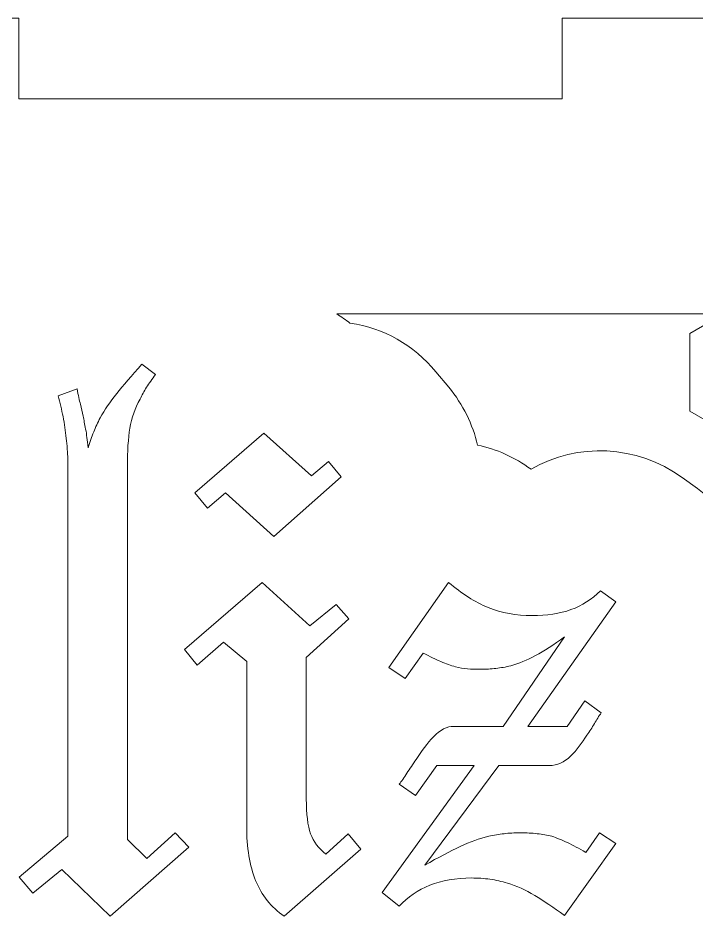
# Model space of a CAD drawing. Header units: millimetres. Extents: x -1983 to 1983, y -412 to 412.
# Drawn here: x -1939.27 to -1914.03, y 49.75 to 83.73 of the extents above; entities that cross this region are included whole.
import ezdxf

# ---------------------------------------------------------------- set-up
doc = ezdxf.new("R2010")
doc.units = ezdxf.units.MM
doc.header["$MEASUREMENT"] = 0
doc.layers.add('Camada 1', color=7, linetype='Continuous')

msp = doc.modelspace()

# ---------------------------------------------------------------- linework, layer by layer
at = {"layer": 'Camada 1', "color": 250, "lineweight": 9}
for points, knots in [([(-1919.0411, -23.2674), (-1919.0411, -23.2674), (-1898.8411, -23.2674), (-1898.8411, -23.2674), (-1898.8411, -23.2674), (-1898.8411, -23.2674), (-1898.8411, -20.2674), (-1898.8411, -20.2674), (-1898.8411, -20.2674), (-1898.8411, -20.2674), (-1878.6411, -20.2674), (-1878.6411, -20.2674), (-1878.6411, -20.2674), (-1878.6411, -20.2674), (-1878.6411, -0.0674), (-1878.6411, -0.0674), (-1878.6411, -0.0674), (-1878.6411, -0.0674), (-1875.6411, -0.0674), (-1875.6411, -0.0674), (-1875.6411, -0.0674), (-1875.6411, -0.0674), (-1875.6411, 20.1326), (-1875.6411, 20.1326), (-1875.6411, 20.1326), (-1875.6411, 20.1326), (-1878.6411, 20.1326), (-1878.6411, 20.1326), (-1878.6411, 20.1326), (-1878.6411, 20.1326), (-1878.6411, 40.3326), (-1878.6411, 40.3326), (-1878.6411, 40.3326), (-1878.6411, 40.3326), (-1875.6411, 40.3326), (-1875.6411, 40.3326), (-1875.6411, 40.3326), (-1875.6411, 40.3326), (-1875.6411, 60.5326), (-1875.6411, 60.5326), (-1875.6411, 60.5326), (-1875.6411, 60.5326), (-1878.6411, 60.5326), (-1878.6411, 60.5326), (-1878.6411, 60.5326), (-1878.6411, 60.5326), (-1878.6411, 80.7326), (-1878.6411, 80.7326), (-1878.6411, 80.7326), (-1878.6411, 80.7326), (-1898.8411, 80.7326), (-1898.8411, 80.7326), (-1898.8411, 80.7326), (-1898.8411, 80.7326), (-1898.8411, 83.7326), (-1898.8411, 83.7326), (-1898.8411, 83.7326), (-1898.8411, 83.7326), (-1919.0411, 83.7326), (-1919.0411, 83.7326), (-1919.0411, 83.7326), (-1919.0411, 83.7326), (-1919.0411, 80.7326), (-1919.0411, 80.7326), (-1919.0411, 80.7326), (-1919.0411, 80.7326), (-1939.2411, 80.7326), (-1939.2411, 80.7326), (-1939.2411, 80.7326), (-1939.2411, 80.7326), (-1939.2411, 83.7326), (-1939.2411, 83.7326), (-1939.2411, 83.7326), (-1939.2411, 83.7326), (-1959.4411, 83.7326), (-1959.4411, 83.7326), (-1959.4411, 83.7326), (-1959.4411, 83.7326), (-1959.4411, 80.7326), (-1959.4411, 80.7326), (-1959.4411, 80.7326), (-1959.4411, 80.7326), (-1979.6411, 80.7326), (-1979.6411, 80.7326), (-1979.6411, 80.7326), (-1979.6411, 80.7326), (-1979.6411, 60.5326), (-1979.6411, 60.5326), (-1979.6411, 60.5326), (-1979.6411, 60.5326), (-1982.6411, 60.5326), (-1982.6411, 60.5326), (-1982.6411, 60.5326), (-1982.6411, 60.5326), (-1982.6411, 40.3326), (-1982.6411, 40.3326), (-1982.6411, 40.3326), (-1982.6411, 40.3326), (-1979.6411, 40.3326), (-1979.6411, 40.3326), (-1979.6411, 40.3326), (-1979.6411, 40.3326), (-1979.6411, 20.1326), (-1979.6411, 20.1326), (-1979.6411, 20.1326), (-1979.6411, 20.1326), (-1982.6411, 20.1326), (-1982.6411, 20.1326), (-1982.6411, 20.1326), (-1982.6411, 20.1326), (-1982.6411, -0.0674), (-1982.6411, -0.0674), (-1982.6411, -0.0674), (-1982.6411, -0.0674), (-1979.6411, -0.0674), (-1979.6411, -0.0674), (-1979.6411, -0.0674), (-1979.6411, -0.0674), (-1979.6411, -20.2674), (-1979.6411, -20.2674), (-1979.6411, -20.2674), (-1979.6411, -20.2674), (-1959.4411, -20.2674), (-1959.4411, -20.2674), (-1959.4411, -20.2674), (-1959.4411, -20.2674), (-1959.4411, -23.2674), (-1959.4411, -23.2674), (-1959.4411, -23.2674), (-1959.4411, -23.2674), (-1939.2411, -23.2674), (-1939.2411, -23.2674), (-1939.2411, -23.2674), (-1939.2411, -23.2674), (-1939.2411, -20.2674), (-1939.2411, -20.2674), (-1939.2411, -20.2674), (-1939.2411, -20.2674), (-1919.0411, -20.2674), (-1919.0411, -20.2674), (-1919.0411, -20.2674), (-1919.0411, -20.2674), (-1919.0411, -23.2674), (-1919.0411, -23.2674)], [0, 0, 0, 0, 0.027027, 0.027027, 0.027027, 0.027027, 0.0540541, 0.0540541, 0.0540541, 0.0540541, 0.0810811, 0.0810811, 0.0810811, 0.0810811, 0.1081081, 0.1081081, 0.1081081, 0.1081081, 0.1351351, 0.1351351, 0.1351351, 0.1351351, 0.1621622, 0.1621622, 0.1621622, 0.1621622, 0.1891892, 0.1891892, 0.1891892, 0.1891892, 0.2162162, 0.2162162, 0.2162162, 0.2162162, 0.2432432, 0.2432432, 0.2432432, 0.2432432, 0.2702703, 0.2702703, 0.2702703, 0.2702703, 0.2972973, 0.2972973, 0.2972973, 0.2972973, 0.3243243, 0.3243243, 0.3243243, 0.3243243, 0.3513514, 0.3513514, 0.3513514, 0.3513514, 0.3783784, 0.3783784, 0.3783784, 0.3783784, 0.4054054, 0.4054054, 0.4054054, 0.4054054, 0.4324324, 0.4324324, 0.4324324, 0.4324324, 0.4594595, 0.4594595, 0.4594595, 0.4594595, 0.4864865, 0.4864865, 0.4864865, 0.4864865, 0.5135135, 0.5135135, 0.5135135, 0.5135135, 0.5405405, 0.5405405, 0.5405405, 0.5405405, 0.5675676, 0.5675676, 0.5675676, 0.5675676, 0.5945946, 0.5945946, 0.5945946, 0.5945946, 0.6216216, 0.6216216, 0.6216216, 0.6216216, 0.6486486, 0.6486486, 0.6486486, 0.6486486, 0.6756757, 0.6756757, 0.6756757, 0.6756757, 0.7027027, 0.7027027, 0.7027027, 0.7027027, 0.7297297, 0.7297297, 0.7297297, 0.7297297, 0.7567568, 0.7567568, 0.7567568, 0.7567568, 0.7837838, 0.7837838, 0.7837838, 0.7837838, 0.8108108, 0.8108108, 0.8108108, 0.8108108, 0.8378378, 0.8378378, 0.8378378, 0.8378378, 0.8648649, 0.8648649, 0.8648649, 0.8648649, 0.8918919, 0.8918919, 0.8918919, 0.8918919, 0.9189189, 0.9189189, 0.9189189, 0.9189189, 0.9459459, 0.9459459, 0.9459459, 0.9459459, 1, 1, 1, 1]), ([(-1927.423, 72.7326), (-1927.423, 72.7326), (-1913.0226, 72.7326), (-1913.0226, 72.7326), (-1913.0226, 72.7326), (-1913.0226, 72.7326), (-1914.2943, 71.999), (-1914.2943, 71.999), (-1914.2943, 71.999), (-1914.2943, 71.999), (-1914.2943, 69.1138), (-1914.2943, 69.1138), (-1914.2943, 69.1138), (-1914.2943, 69.1138), (-1907.7599, 65.3421), (-1907.7599, 65.3421), (-1907.7599, 65.3421), (-1907.7599, 65.3421), (-1909.681, 65.6663), (-1909.681, 65.6663), (-1909.681, 65.6663), (-1909.681, 65.6663), (-1910.6783, 66.9656), (-1910.6783, 66.9656), (-1910.6783, 66.9656), (-1910.6783, 66.9656), (-1912.0547, 66.7486), (-1912.0547, 66.7486), (-1912.0547, 66.7486), (-1912.0547, 66.7486), (-1912.2716, 65.3723), (-1912.2716, 65.3723), (-1912.2716, 65.3723), (-1912.2716, 65.3723), (-1910.9836, 64.3835), (-1910.9836, 64.3835), (-1910.9836, 64.3835), (-1910.9836, 64.3835), (-1912.4311, 64.4124), (-1912.4311, 64.4124), (-1912.4311, 64.4124), (-1912.7934, 65.1138), (-1913.3204, 65.7422), (-1914.0021, 66.2345), (-1914.0021, 66.2345), (-1914.0021, 66.2345), (-1914.5726, 66.6465), (-1914.5726, 66.6465), (-1914.5726, 66.6465), (-1916.2731, 67.8745), (-1918.4598, 67.9515), (-1920.1956, 66.9524), (-1920.1956, 66.9524), (-1920.8064, 67.4053), (-1921.4734, 67.7062), (-1922.1856, 67.8512), (-1922.1856, 67.8512), (-1922.3629, 68.6206), (-1922.7186, 69.3604), (-1923.2574, 70.0067), (-1923.2574, 70.0067), (-1923.2574, 70.0067), (-1923.7328, 70.5773), (-1923.7328, 70.5773), (-1923.7328, 70.5773), (-1924.5788, 71.5925), (-1925.6507, 72.1995), (-1926.93, 72.3886), (-1926.93, 72.3886), (-1927.0893, 72.5137), (-1927.2541, 72.6284), (-1927.423, 72.7326)], [0, 0, 0, 0, 0.0526316, 0.0526316, 0.0526316, 0.0526316, 0.1052632, 0.1052632, 0.1052632, 0.1052632, 0.1578947, 0.1578947, 0.1578947, 0.1578947, 0.2105263, 0.2105263, 0.2105263, 0.2105263, 0.2631579, 0.2631579, 0.2631579, 0.2631579, 0.3157895, 0.3157895, 0.3157895, 0.3157895, 0.3684211, 0.3684211, 0.3684211, 0.3684211, 0.4210526, 0.4210526, 0.4210526, 0.4210526, 0.4736842, 0.4736842, 0.4736842, 0.4736842, 0.5263158, 0.5263158, 0.5263158, 0.5263158, 0.5789474, 0.5789474, 0.5789474, 0.5789474, 0.6315789, 0.6315789, 0.6315789, 0.6315789, 0.6842105, 0.6842105, 0.6842105, 0.6842105, 0.7368421, 0.7368421, 0.7368421, 0.7368421, 0.7894737, 0.7894737, 0.7894737, 0.7894737, 0.8421053, 0.8421053, 0.8421053, 0.8421053, 0.8947368, 0.8947368, 0.8947368, 0.8947368, 1, 1, 1, 1]), ([(-1938.7269, 51.1775), (-1938.7269, 51.1775), (-1939.2342, 51.7798), (-1939.2342, 51.7798), (-1939.2342, 51.7798), (-1939.2342, 51.7798), (-1937.4275, 53.3011), (-1937.4275, 53.3011), (-1937.4275, 53.3011), (-1937.4275, 53.3011), (-1937.4275, 67.3422), (-1937.4275, 67.3422), (-1937.4275, 67.3422), (-1937.4275, 67.4477), (-1937.4327, 67.5692), (-1937.4434, 67.7067), (-1937.4434, 67.7067), (-1937.4539, 67.844), (-1937.4697, 67.9761), (-1937.4909, 68.1028), (-1937.4909, 68.1028), (-1937.5119, 68.3775), (-1937.549, 68.6469), (-1937.6017, 68.9111), (-1937.6017, 68.9111), (-1937.6547, 69.1751), (-1937.7127, 69.4339), (-1937.7761, 69.6875), (-1937.7761, 69.6875), (-1937.7761, 69.6875), (-1937.0789, 69.9411), (-1937.0789, 69.9411), (-1937.0789, 69.9411), (-1937.0365, 69.7087), (-1936.9943, 69.5185), (-1936.952, 69.3707), (-1936.952, 69.3707), (-1936.9098, 69.2227), (-1936.8781, 69.0749), (-1936.8569, 68.9269), (-1936.8569, 68.9269), (-1936.8359, 68.8635), (-1936.8201, 68.7895), (-1936.8095, 68.7051), (-1936.8095, 68.7051), (-1936.7989, 68.6204), (-1936.7831, 68.5361), (-1936.7619, 68.4515), (-1936.7619, 68.4515), (-1936.7407, 68.3459), (-1936.7249, 68.2401), (-1936.7143, 68.1344), (-1936.7143, 68.1344), (-1936.7038, 68.0288), (-1936.6879, 67.9021), (-1936.6667, 67.7541), (-1936.6667, 67.7541), (-1936.6035, 67.9654), (-1936.5347, 68.1608), (-1936.4608, 68.3404), (-1936.4608, 68.3404), (-1936.3868, 68.5203), (-1936.3077, 68.6944), (-1936.2231, 68.8635), (-1936.2231, 68.8635), (-1936.0541, 69.1593), (-1935.8481, 69.4603), (-1935.605, 69.7669), (-1935.605, 69.7669), (-1935.362, 70.0731), (-1935.0503, 70.4377), (-1934.67, 70.8604), (-1934.67, 70.8604), (-1934.67, 70.8604), (-1934.1628, 70.4799), (-1934.1628, 70.4799), (-1934.1628, 70.4799), (-1934.2897, 70.3109), (-1934.4006, 70.1525), (-1934.4957, 70.0045), (-1934.4957, 70.0045), (-1934.5908, 69.8567), (-1934.67, 69.7087), (-1934.7335, 69.5609), (-1934.7335, 69.5609), (-1934.9234, 69.2227), (-1935.0503, 68.8635), (-1935.1136, 68.4831), (-1935.1136, 68.4831), (-1935.1771, 68.1028), (-1935.2089, 67.6274), (-1935.2089, 67.0569), (-1935.2089, 67.0569), (-1935.2089, 67.0569), (-1935.2089, 53.1742), (-1935.2089, 53.1742), (-1935.2089, 53.1742), (-1935.2089, 53.1742), (-1934.4799, 52.477), (-1934.4799, 52.477), (-1934.4799, 52.477), (-1934.4799, 52.477), (-1933.4338, 53.4278), (-1933.4338, 53.4278), (-1933.4338, 53.4278), (-1933.4338, 53.4278), (-1932.9268, 52.889), (-1932.9268, 52.889), (-1932.9268, 52.889), (-1932.9268, 52.889), (-1935.8427, 50.3218), (-1935.8427, 50.3218), (-1935.8427, 50.3218), (-1935.8427, 50.3218), (-1937.6494, 52.0649), (-1937.6494, 52.0649), (-1937.6494, 52.0649), (-1937.6494, 52.0649), (-1938.7269, 51.1775), (-1938.7269, 51.1775)], [0, 0, 0, 0, 0.0322581, 0.0322581, 0.0322581, 0.0322581, 0.0645161, 0.0645161, 0.0645161, 0.0645161, 0.0967742, 0.0967742, 0.0967742, 0.0967742, 0.1290323, 0.1290323, 0.1290323, 0.1290323, 0.1612903, 0.1612903, 0.1612903, 0.1612903, 0.1935484, 0.1935484, 0.1935484, 0.1935484, 0.2258065, 0.2258065, 0.2258065, 0.2258065, 0.2580645, 0.2580645, 0.2580645, 0.2580645, 0.2903226, 0.2903226, 0.2903226, 0.2903226, 0.3225806, 0.3225806, 0.3225806, 0.3225806, 0.3548387, 0.3548387, 0.3548387, 0.3548387, 0.3870968, 0.3870968, 0.3870968, 0.3870968, 0.4193548, 0.4193548, 0.4193548, 0.4193548, 0.4516129, 0.4516129, 0.4516129, 0.4516129, 0.483871, 0.483871, 0.483871, 0.483871, 0.516129, 0.516129, 0.516129, 0.516129, 0.5483871, 0.5483871, 0.5483871, 0.5483871, 0.5806452, 0.5806452, 0.5806452, 0.5806452, 0.6129032, 0.6129032, 0.6129032, 0.6129032, 0.6451613, 0.6451613, 0.6451613, 0.6451613, 0.6774194, 0.6774194, 0.6774194, 0.6774194, 0.7096774, 0.7096774, 0.7096774, 0.7096774, 0.7419355, 0.7419355, 0.7419355, 0.7419355, 0.7741935, 0.7741935, 0.7741935, 0.7741935, 0.8064516, 0.8064516, 0.8064516, 0.8064516, 0.8387097, 0.8387097, 0.8387097, 0.8387097, 0.8709677, 0.8709677, 0.8709677, 0.8709677, 0.9032258, 0.9032258, 0.9032258, 0.9032258, 0.9354839, 0.9354839, 0.9354839, 0.9354839, 1, 1, 1, 1]), ([(-1929.7573, 64.4579), (-1929.7573, 64.4579), (-1931.564, 66.0743), (-1931.564, 66.0743), (-1931.564, 66.0743), (-1931.564, 66.0743), (-1932.2294, 65.5038), (-1932.2294, 65.5038), (-1932.2294, 65.5038), (-1932.2294, 65.5038), (-1932.705, 66.0743), (-1932.705, 66.0743), (-1932.705, 66.0743), (-1932.705, 66.0743), (-1930.1375, 68.293), (-1930.1375, 68.293), (-1930.1375, 68.293), (-1930.1375, 68.293), (-1928.3626, 66.7082), (-1928.3626, 66.7082), (-1928.3626, 66.7082), (-1928.3626, 66.7082), (-1927.7287, 67.2471), (-1927.7287, 67.2471), (-1927.7287, 67.2471), (-1927.7287, 67.2471), (-1927.2533, 66.6766), (-1927.2533, 66.6766), (-1927.2533, 66.6766), (-1927.2533, 66.6766), (-1929.7573, 64.4579), (-1929.7573, 64.4579)], [0, 0, 0, 0, 0.1111111, 0.1111111, 0.1111111, 0.1111111, 0.2222222, 0.2222222, 0.2222222, 0.2222222, 0.3333333, 0.3333333, 0.3333333, 0.3333333, 0.4444444, 0.4444444, 0.4444444, 0.4444444, 0.5555556, 0.5555556, 0.5555556, 0.5555556, 0.6666667, 0.6666667, 0.6666667, 0.6666667, 0.7777778, 0.7777778, 0.7777778, 0.7777778, 1, 1, 1, 1]), ([(-1929.3769, 50.3218), (-1929.8629, 50.6597), (-1930.2169, 51.1035), (-1930.4387, 51.653), (-1930.4387, 51.653), (-1930.6606, 52.2024), (-1930.7715, 52.8784), (-1930.7715, 53.6814), (-1930.7715, 53.6814), (-1930.7715, 53.6814), (-1930.7715, 59.7987), (-1930.7715, 59.7987), (-1930.7715, 59.7987), (-1930.7715, 59.7987), (-1931.6273, 60.5276), (-1931.6273, 60.5276), (-1931.6273, 60.5276), (-1931.6273, 60.5276), (-1932.6098, 59.6718), (-1932.6098, 59.6718), (-1932.6098, 59.6718), (-1932.6098, 59.6718), (-1933.0852, 60.2425), (-1933.0852, 60.2425), (-1933.0852, 60.2425), (-1933.0852, 60.2425), (-1930.201, 62.7463), (-1930.201, 62.7463), (-1930.201, 62.7463), (-1930.201, 62.7463), (-1928.4261, 61.1298), (-1928.4261, 61.1298), (-1928.4261, 61.1298), (-1928.4261, 61.1298), (-1927.4434, 61.9223), (-1927.4434, 61.9223), (-1927.4434, 61.9223), (-1927.4434, 61.9223), (-1926.968, 61.3835), (-1926.968, 61.3835), (-1926.968, 61.3835), (-1926.968, 61.3835), (-1928.5528, 59.957), (-1928.5528, 59.957), (-1928.5528, 59.957), (-1928.5528, 59.957), (-1928.5528, 54.6957), (-1928.5528, 54.6957), (-1928.5528, 54.6957), (-1928.5528, 54.1252), (-1928.5001, 53.692), (-1928.3943, 53.3962), (-1928.3943, 53.3962), (-1928.2886, 53.1004), (-1928.0985, 52.8468), (-1927.8238, 52.6354), (-1927.8238, 52.6354), (-1927.8238, 52.6354), (-1926.9997, 53.3962), (-1926.9997, 53.3962), (-1926.9997, 53.3962), (-1926.9997, 53.3962), (-1926.5242, 52.8257), (-1926.5242, 52.8257), (-1926.5242, 52.8257), (-1926.5242, 52.8257), (-1929.3769, 50.3218), (-1929.3769, 50.3218)], [0, 0, 0, 0, 0.0555556, 0.0555556, 0.0555556, 0.0555556, 0.1111111, 0.1111111, 0.1111111, 0.1111111, 0.1666667, 0.1666667, 0.1666667, 0.1666667, 0.2222222, 0.2222222, 0.2222222, 0.2222222, 0.2777778, 0.2777778, 0.2777778, 0.2777778, 0.3333333, 0.3333333, 0.3333333, 0.3333333, 0.3888889, 0.3888889, 0.3888889, 0.3888889, 0.4444444, 0.4444444, 0.4444444, 0.4444444, 0.5, 0.5, 0.5, 0.5, 0.5555556, 0.5555556, 0.5555556, 0.5555556, 0.6111111, 0.6111111, 0.6111111, 0.6111111, 0.6666667, 0.6666667, 0.6666667, 0.6666667, 0.7222222, 0.7222222, 0.7222222, 0.7222222, 0.7777778, 0.7777778, 0.7777778, 0.7777778, 0.8333333, 0.8333333, 0.8333333, 0.8333333, 0.8888889, 0.8888889, 0.8888889, 0.8888889, 1, 1, 1, 1]), ([(-1925.098, 50.7021), (-1925.098, 50.7021), (-1925.732, 51.2092), (-1925.732, 51.2092), (-1925.732, 51.2092), (-1925.732, 51.2092), (-1922.3089, 55.9318), (-1922.3089, 55.9318), (-1922.3089, 55.9318), (-1922.3089, 55.9318), (-1923.7034, 55.9318), (-1923.7034, 55.9318), (-1923.7034, 55.9318), (-1923.7034, 55.9318), (-1924.4957, 54.8225), (-1924.4957, 54.8225), (-1924.4957, 54.8225), (-1924.4957, 54.8225), (-1925.098, 55.2345), (-1925.098, 55.2345), (-1925.098, 55.2345), (-1925.0135, 55.3402), (-1924.9184, 55.4775), (-1924.8128, 55.6465), (-1924.8128, 55.6465), (-1924.7072, 55.8157), (-1924.5909, 55.9847), (-1924.4641, 56.1537), (-1924.4641, 56.1537), (-1924.2739, 56.4706), (-1924.0574, 56.7559), (-1923.8143, 57.0095), (-1923.8143, 57.0095), (-1923.5713, 57.2629), (-1923.3231, 57.3898), (-1923.0695, 57.3898), (-1923.0695, 57.3898), (-1923.0695, 57.3898), (-1921.2312, 57.3898), (-1921.2312, 57.3898), (-1921.2312, 57.3898), (-1921.2312, 57.3898), (-1918.9492, 60.7179), (-1918.9492, 60.7179), (-1918.9492, 60.7179), (-1919.3506, 60.422), (-1919.7098, 60.1896), (-1920.0268, 60.0206), (-1920.0268, 60.0206), (-1920.3438, 59.8514), (-1920.6501, 59.7247), (-1920.946, 59.6402), (-1920.946, 59.6402), (-1921.136, 59.5978), (-1921.321, 59.5662), (-1921.5006, 59.545), (-1921.5006, 59.545), (-1921.6802, 59.524), (-1921.8756, 59.5134), (-1922.0869, 59.5134), (-1922.0869, 59.5134), (-1922.256, 59.5134), (-1922.4145, 59.5187), (-1922.5625, 59.5292), (-1922.5625, 59.5292), (-1922.7103, 59.5398), (-1922.8583, 59.5662), (-1923.0061, 59.6085), (-1923.0061, 59.6085), (-1923.1751, 59.6508), (-1923.3547, 59.7142), (-1923.5449, 59.7987), (-1923.5449, 59.7987), (-1923.7351, 59.8832), (-1923.957, 59.9888), (-1924.2105, 60.1156), (-1924.2105, 60.1156), (-1924.2105, 60.1156), (-1924.8761, 59.1648), (-1924.8761, 59.1648), (-1924.8761, 59.1648), (-1924.8761, 59.1648), (-1925.4784, 59.5768), (-1925.4784, 59.5768), (-1925.4784, 59.5768), (-1925.4784, 59.5768), (-1923.2597, 62.7463), (-1923.2597, 62.7463), (-1923.2597, 62.7463), (-1922.7737, 62.3237), (-1922.2825, 62.0121), (-1921.7858, 61.8112), (-1921.7858, 61.8112), (-1921.2893, 61.6105), (-1920.7452, 61.5102), (-1920.1536, 61.5102), (-1920.1536, 61.5102), (-1919.6042, 61.5102), (-1919.1235, 61.5841), (-1918.7114, 61.732), (-1918.7114, 61.732), (-1918.2994, 61.88), (-1917.9349, 62.1125), (-1917.6179, 62.4293), (-1917.6179, 62.4293), (-1917.6179, 62.4293), (-1917.0473, 62.0172), (-1917.0473, 62.0172), (-1917.0473, 62.0172), (-1917.0473, 62.0172), (-1920.312, 57.3898), (-1920.312, 57.3898), (-1920.312, 57.3898), (-1920.312, 57.3898), (-1918.8541, 57.3898), (-1918.8541, 57.3898), (-1918.8541, 57.3898), (-1918.8541, 57.3898), (-1918.1885, 58.3406), (-1918.1885, 58.3406), (-1918.1885, 58.3406), (-1918.1885, 58.3406), (-1917.5863, 57.8969), (-1917.5863, 57.8969), (-1917.5863, 57.8969), (-1917.6707, 57.7702), (-1917.7553, 57.6327), (-1917.8398, 57.4902), (-1917.8398, 57.4902), (-1917.9244, 57.3423), (-1918.0194, 57.1996), (-1918.125, 57.0569), (-1918.125, 57.0569), (-1918.2942, 56.7717), (-1918.4948, 56.5129), (-1918.7274, 56.2805), (-1918.7274, 56.2805), (-1918.9596, 56.0479), (-1919.2238, 55.9318), (-1919.5196, 55.9318), (-1919.5196, 55.9318), (-1919.5196, 55.9318), (-1921.3897, 55.9318), (-1921.3897, 55.9318), (-1921.3897, 55.9318), (-1921.3897, 55.9318), (-1924.1472, 52.2234), (-1924.1472, 52.2234), (-1924.1472, 52.2234), (-1923.6401, 52.514), (-1923.2015, 52.7412), (-1922.8319, 52.9208), (-1922.8319, 52.9208), (-1922.4621, 53.095), (-1922.1081, 53.2218), (-1921.77, 53.3064), (-1921.77, 53.3064), (-1921.5798, 53.3433), (-1921.3897, 53.3751), (-1921.1995, 53.3962), (-1921.1995, 53.3962), (-1921.0093, 53.4174), (-1920.8086, 53.4278), (-1920.5972, 53.4278), (-1920.5972, 53.4278), (-1920.3648, 53.4278), (-1920.1536, 53.4174), (-1919.9634, 53.3962), (-1919.9634, 53.3962), (-1919.7732, 53.3751), (-1919.5936, 53.3433), (-1919.4246, 53.3011), (-1919.4246, 53.3011), (-1919.2344, 53.2378), (-1919.039, 53.1584), (-1918.8382, 53.0634), (-1918.8382, 53.0634), (-1918.6376, 52.9682), (-1918.4103, 52.8468), (-1918.1567, 52.6988), (-1918.1567, 52.6988), (-1918.1567, 52.6988), (-1917.6497, 53.4278), (-1917.6497, 53.4278), (-1917.6497, 53.4278), (-1917.6497, 53.4278), (-1917.0473, 53.0264), (-1917.0473, 53.0264), (-1917.0473, 53.0264), (-1917.0473, 53.0264), (-1918.9492, 50.3535), (-1918.9492, 50.3535), (-1918.9492, 50.3535), (-1919.3506, 50.6492), (-1919.7204, 50.8975), (-1920.0586, 51.0983), (-1920.0586, 51.0983), (-1920.3966, 51.299), (-1920.7346, 51.4522), (-1921.0726, 51.5579), (-1921.0726, 51.5579), (-1921.284, 51.6212), (-1921.5006, 51.6688), (-1921.7225, 51.7004), (-1921.7225, 51.7004), (-1921.9444, 51.7322), (-1922.1714, 51.748), (-1922.4039, 51.748), (-1922.4039, 51.748), (-1922.9955, 51.748), (-1923.5133, 51.6582), (-1923.957, 51.4786), (-1923.957, 51.4786), (-1924.4007, 51.299), (-1924.7812, 51.0401), (-1925.098, 50.7021)], [0, 0, 0, 0, 0.0181818, 0.0181818, 0.0181818, 0.0181818, 0.0363636, 0.0363636, 0.0363636, 0.0363636, 0.0545455, 0.0545455, 0.0545455, 0.0545455, 0.0727273, 0.0727273, 0.0727273, 0.0727273, 0.0909091, 0.0909091, 0.0909091, 0.0909091, 0.1090909, 0.1090909, 0.1090909, 0.1090909, 0.1272727, 0.1272727, 0.1272727, 0.1272727, 0.1454545, 0.1454545, 0.1454545, 0.1454545, 0.1636364, 0.1636364, 0.1636364, 0.1636364, 0.1818182, 0.1818182, 0.1818182, 0.1818182, 0.2, 0.2, 0.2, 0.2, 0.2181818, 0.2181818, 0.2181818, 0.2181818, 0.2363636, 0.2363636, 0.2363636, 0.2363636, 0.2545455, 0.2545455, 0.2545455, 0.2545455, 0.2727273, 0.2727273, 0.2727273, 0.2727273, 0.2909091, 0.2909091, 0.2909091, 0.2909091, 0.3090909, 0.3090909, 0.3090909, 0.3090909, 0.3272727, 0.3272727, 0.3272727, 0.3272727, 0.3454545, 0.3454545, 0.3454545, 0.3454545, 0.3636364, 0.3636364, 0.3636364, 0.3636364, 0.3818182, 0.3818182, 0.3818182, 0.3818182, 0.4, 0.4, 0.4, 0.4, 0.4181818, 0.4181818, 0.4181818, 0.4181818, 0.4363636, 0.4363636, 0.4363636, 0.4363636, 0.4545455, 0.4545455, 0.4545455, 0.4545455, 0.4727273, 0.4727273, 0.4727273, 0.4727273, 0.4909091, 0.4909091, 0.4909091, 0.4909091, 0.5090909, 0.5090909, 0.5090909, 0.5090909, 0.5272727, 0.5272727, 0.5272727, 0.5272727, 0.5454545, 0.5454545, 0.5454545, 0.5454545, 0.5636364, 0.5636364, 0.5636364, 0.5636364, 0.5818182, 0.5818182, 0.5818182, 0.5818182, 0.6, 0.6, 0.6, 0.6, 0.6181818, 0.6181818, 0.6181818, 0.6181818, 0.6363636, 0.6363636, 0.6363636, 0.6363636, 0.6545455, 0.6545455, 0.6545455, 0.6545455, 0.6727273, 0.6727273, 0.6727273, 0.6727273, 0.6909091, 0.6909091, 0.6909091, 0.6909091, 0.7090909, 0.7090909, 0.7090909, 0.7090909, 0.7272727, 0.7272727, 0.7272727, 0.7272727, 0.7454545, 0.7454545, 0.7454545, 0.7454545, 0.7636364, 0.7636364, 0.7636364, 0.7636364, 0.7818182, 0.7818182, 0.7818182, 0.7818182, 0.8, 0.8, 0.8, 0.8, 0.8181818, 0.8181818, 0.8181818, 0.8181818, 0.8363636, 0.8363636, 0.8363636, 0.8363636, 0.8545455, 0.8545455, 0.8545455, 0.8545455, 0.8727273, 0.8727273, 0.8727273, 0.8727273, 0.8909091, 0.8909091, 0.8909091, 0.8909091, 0.9090909, 0.9090909, 0.9090909, 0.9090909, 0.9272727, 0.9272727, 0.9272727, 0.9272727, 0.9454545, 0.9454545, 0.9454545, 0.9454545, 0.9636364, 0.9636364, 0.9636364, 0.9636364, 1, 1, 1, 1])]:
    msp.add_open_spline(points, degree=3, knots=knots, dxfattribs=at)

doc.saveas('drawing.dxf')
